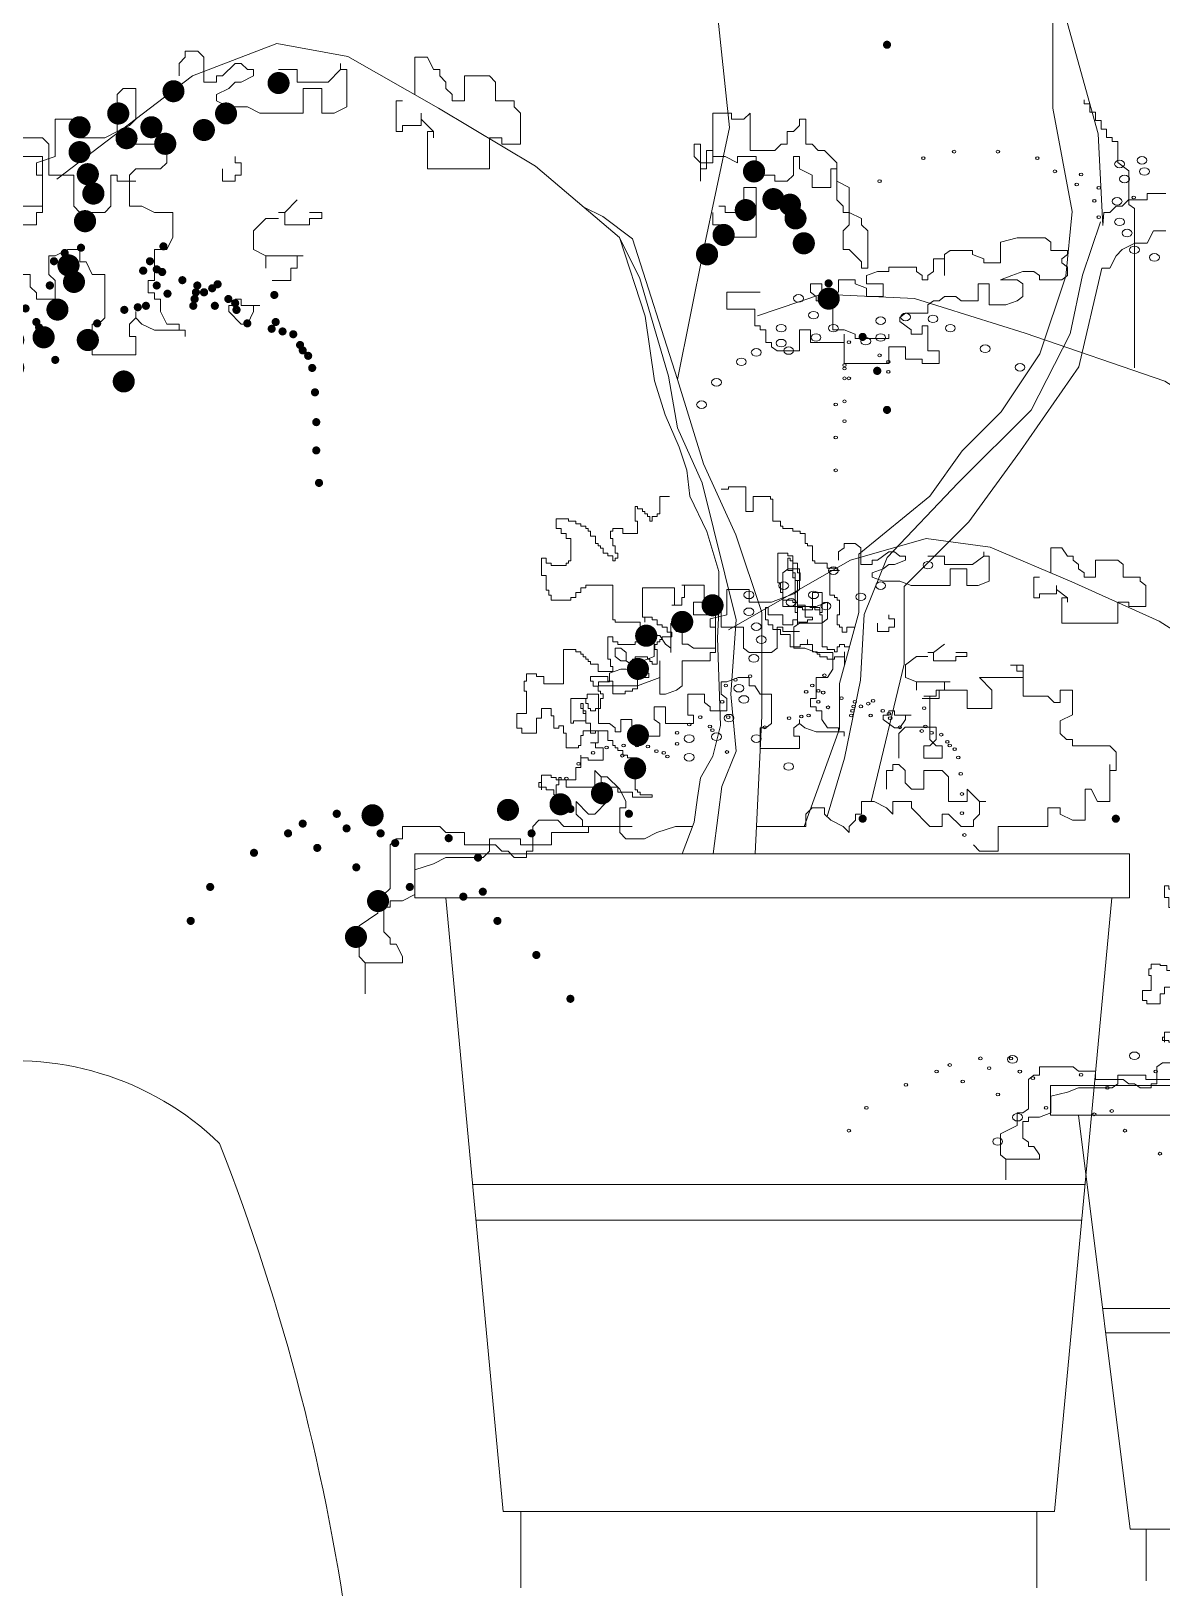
# Model space of a CAD drawing. Header units: millimetres. Extents: x 219.2 to 298.5, y 137.8 to 166.3.
# Drawn here: x 286.8976 to 287.1841, y 144.7613 to 145.1558 of the extents above; entities that cross this region are included whole.
import ezdxf

# ---------------------------------------------------------------- set-up
doc = ezdxf.new("R2010")
doc.units = ezdxf.units.MM
doc.layers.add('fach00', color=33, linetype='Continuous', lineweight=0)

# ---------------------------------------------------------------- blocks, each defined once
blk = doc.blocks.new('kids of the century')
at = {"layer": 'fach00'}
for centre, radius, start, end in [((227.3727, 125.70793), 0.07457, 45.949, 154.8082), ((226.914, 125.56127), 0.54841, 353.5488, 21.4161)]:
    blk.add_arc(centre, radius, start, end, dxfattribs=at)
blk = doc.blocks.new('Arbaplci')
for p, q in [((-0.2145, 0.3194), (0.2706, 0.3194)), ((-0.2118, 0.2911), (0.268, 0.2911)), ((-0.1762, 0.0605), (-0.1762, 0)), ((0.2324, 0.0605), (0.2324, 0))]:
    blk.add_line(p, q)
for points in [[(0.2847, 1.0786), (0.2808, 1.1512), (0.2552, 1.2434), (0.2655, 1.3509), (0.3013, 1.4225), (0.3986, 1.5249), (0.4447, 1.617), (0.4857, 1.6785), (0.5677, 1.8116), (0.583, 1.8423), (0.7111, 1.9242), (0.7674, 1.9498), (0.7981, 1.9856)], [(-0.1864, 1.4231), (-0.1864, 1.6097), (-0.1914, 1.6146), (-0.1914, 1.6539), (-0.2012, 1.6637), (-0.2012, 1.6883), (-0.2061, 1.6883), (-0.2061, 1.6932), (-0.211, 1.6932), (-0.211, 1.703), (-0.2159, 1.703), (-0.2159, 1.7129), (-0.2208, 1.7129), (-0.2208, 1.7227), (-0.2258, 1.7227), (-0.2258, 1.7325), (-0.2307, 1.7325), (-0.2307, 1.7374)], [(-0.5157, 1.5115), (-0.5451, 1.5115), (-0.5451, 1.4918), (-0.5206, 1.4918), (-0.5206, 1.4722), (-0.5157, 1.4722), (-0.5157, 1.4673), (-0.5108, 1.4673), (-0.5108, 1.4526), (-0.5058, 1.4526), (-0.5058, 1.4476), (-0.5009, 1.4427), (-0.4813, 1.4427), (-0.4813, 1.4673), (-0.4714, 1.4673), (-0.4714, 1.4526), (-0.442, 1.4526), (-0.442, 1.4624), (-0.442, 1.428), (-0.4026, 1.428), (-0.4026, 1.4476), (-0.3879, 1.4476), (-0.3879, 1.4329), (-0.3732, 1.4329), (-0.3732, 1.428), (-0.3584, 1.428), (-0.3584, 1.4427), (-0.3683, 1.4427), (-0.3683, 1.4722), (-0.3732, 1.4722), (-0.3732, 1.4624), (-0.383, 1.4624), (-0.383, 1.4673), (-0.3928, 1.4771), (-0.3928, 1.482), (-0.3879, 1.4869), (-0.3683, 1.4869), (-0.3683, 1.4968), (-0.3633, 1.5017), (-0.3584, 1.5017), (-0.3535, 1.5066), (-0.3437, 1.5066), (-0.3388, 1.5017), (-0.324, 1.5017), (-0.324, 1.5213), (-0.3142, 1.5213), (-0.3142, 1.4968), (-0.2995, 1.4968), (-0.2896, 1.5017), (-0.2847, 1.5066), (-0.2847, 1.5213), (-0.2896, 1.5262), (-0.3044, 1.5262), (-0.2945, 1.5311), (-0.2847, 1.536), (-0.2749, 1.536), (-0.27, 1.5311), (-0.27, 1.5262), (-0.2503, 1.5262), (-0.2454, 1.5311), (-0.2454, 1.541), (-0.2503, 1.5459), (-0.2503, 1.5508), (-0.2454, 1.5557), (-0.2454, 1.5606), (-0.2601, 1.5606), (-0.2601, 1.5704), (-0.2651, 1.5753), (-0.2896, 1.5753), (-0.3044, 1.5704), (-0.3044, 1.5459), (-0.3191, 1.5459), (-0.3191, 1.5508), (-0.3289, 1.5557), (-0.3289, 1.5606), (-0.3486, 1.5606), (-0.3535, 1.5557), (-0.3535, 1.5311), (-0.3535, 1.5508), (-0.3633, 1.5508), (-0.3633, 1.536), (-0.3683, 1.5311), (-0.3683, 1.5262), (-0.3732, 1.5262), (-0.3732, 1.5311), (-0.3781, 1.536), (-0.3781, 1.541), (-0.4026, 1.541), (-0.4026, 1.536), (-0.4125, 1.536), (-0.4223, 1.5311), (-0.4223, 1.5213), (-0.4076, 1.5213), (-0.4076, 1.5066), (-0.4223, 1.5066), (-0.4223, 1.5164), (-0.4321, 1.5213), (-0.4321, 1.5262), (-0.4469, 1.5262), (-0.4469, 1.5115), (-0.4616, 1.5115), (-0.4616, 1.5213), (-0.4714, 1.5213), (-0.4714, 1.5115), (-0.4665, 1.5066), (-0.4665, 1.5017), (-0.4616, 1.5017), (-0.4567, 1.4968), (-0.4518, 1.4968), (-0.4518, 1.4673), (-0.442, 1.4673), (-0.4321, 1.4624), (-0.4321, 1.4575), (-0.4026, 1.4575), (-0.4026, 1.4624)], [(0.0094, 0.5812), (0.0145, 0.6905), (0.0145, 0.7724), (-0.006, 0.8338), (-0.0316, 0.8901), (-0.0521, 0.9567), (-0.0316, 1.0591), (-0.0111, 1.1563), (-0.0213, 1.2536), (-0.0623, 1.3253), (-0.1596, 1.4072), (-0.2826, 1.4635), (-0.3799, 1.5044), (-0.4618, 1.5095), (-0.5182, 1.484)], [(0.048, 0.6029), (0.076, 0.6802), (0.076, 0.7161), (0.0913, 0.7724), (0.0913, 0.8185), (0.1477, 0.8645), (0.1733, 0.9004), (0.204, 0.9311), (0.2347, 0.9772), (0.2552, 1.0386), (0.2603, 1.0898), (0.245, 1.1717), (0.245, 1.2536), (0.245, 1.3201)], [(-0.5438, 1.1154), (-0.4362, 1.1973), (-0.3696, 1.2229), (-0.3133, 1.2126), (-0.2416, 1.1717), (-0.1648, 1.1256), (-0.0982, 1.0693), (-0.0778, 1.0068), (-0.0705, 0.9557), (-0.062, 0.9289), (-0.051, 0.9033), (-0.0449, 0.885), (-0.0425, 0.8643), (-0.0291, 0.8363), (-0.0194, 0.8047), (-0.0194, 0.773), (-0.0206, 0.7523), (-0.0181, 0.6829), (-0.0242, 0.6586), (-0.034, 0.6415), (-0.0364, 0.6257), (-0.0389, 0.6062), (-0.0486, 0.5812)], [(-0.4469, 1.1972), (-0.4469, 1.207), (-0.442, 1.2119), (-0.442, 1.2168), (-0.4321, 1.2168), (-0.4272, 1.2119), (-0.4272, 1.1923), (-0.4174, 1.1923), (-0.4174, 1.1972), (-0.4125, 1.1972), (-0.4026, 1.207), (-0.3977, 1.207), (-0.3928, 1.2021), (-0.3879, 1.2021), (-0.3879, 1.1972), (-0.3977, 1.1923), (-0.4026, 1.1923), (-0.4076, 1.1873), (-0.4174, 1.1824), (-0.4174, 1.1775), (-0.4076, 1.1726), (-0.3928, 1.1726), (-0.383, 1.1677), (-0.3486, 1.1677), (-0.3486, 1.1873), (-0.3339, 1.1873), (-0.3339, 1.1677), (-0.324, 1.1677), (-0.3142, 1.1726), (-0.3142, 1.2021), (-0.3191, 1.2021), (-0.3191, 1.207), (-0.3191, 1.2021), (-0.3289, 1.1923), (-0.3535, 1.1923), (-0.3535, 1.2021), (-0.3683, 1.2021)], [(-0.27, 1.1775), (-0.2749, 1.1775), (-0.2749, 1.153), (-0.27, 1.153), (-0.27, 1.1579), (-0.2552, 1.1579), (-0.2552, 1.1677), (-0.2552, 1.1628), (-0.2454, 1.153), (-0.2454, 1.1481), (-0.2454, 1.153), (-0.2503, 1.153), (-0.2503, 1.1235), (-0.2012, 1.1235), (-0.2012, 1.1481), (-0.1914, 1.1481), (-0.1914, 1.1431), (-0.1766, 1.1431), (-0.1766, 1.1677), (-0.1815, 1.1726), (-0.1815, 1.1775), (-0.1963, 1.1775), (-0.1963, 1.1923), (-0.2012, 1.1972), (-0.2208, 1.1972), (-0.2208, 1.1775), (-0.2307, 1.1775), (-0.2307, 1.1824), (-0.2356, 1.1873), (-0.2356, 1.1923), (-0.2405, 1.1972), (-0.2405, 1.2021), (-0.2454, 1.2021), (-0.2503, 1.2119), (-0.2601, 1.2119), (-0.2601, 1.1824)], [(0.2847, 1.0786), (0.2853, 1.0891), (0.2902, 1.0891), (0.2951, 1.094), (0.3, 1.094), (0.3049, 1.0989), (0.3197, 1.0989), (0.3197, 1.1039), (0.3344, 1.1039)], [(-0.6729, 1.0351), (-0.668, 1.0351), (-0.668, 1.04), (-0.6582, 1.04), (-0.6582, 1.0056), (-0.6483, 1.0056), (-0.6434, 1.0007), (-0.6434, 0.9958), (-0.6385, 0.9958), (-0.6385, 1.0105), (-0.6287, 1.0105), (-0.6287, 0.9909), (-0.6041, 0.9909), (-0.6041, 1.0056), (-0.609, 1.0105), (-0.609, 1.0253), (-0.5992, 1.0253), (-0.5992, 1.0056), (-0.5746, 1.0056), (-0.5746, 1.0154), (-0.5795, 1.0154), (-0.5795, 1.04), (-0.5648, 1.04), (-0.5648, 1.0302), (-0.5599, 1.0253), (-0.5599, 1.0204), (-0.5451, 1.0204), (-0.5451, 1.0351), (-0.5501, 1.04), (-0.5501, 1.0547), (-0.5451, 1.0547), (-0.5353, 1.0596), (-0.5255, 1.0596), (-0.5255, 1.0498), (-0.5206, 1.0498), (-0.5157, 1.04), (-0.5058, 1.04), (-0.5058, 1.0056), (-0.5108, 1.0007), (-0.5157, 1.0007), (-0.5157, 0.9762), (-0.4813, 0.9762), (-0.4813, 0.9909), (-0.4862, 0.9909), (-0.4862, 1.0007), (-0.4813, 1.0056), (-0.4813, 1.0105), (-0.4813, 1.0056), (-0.4764, 1.0007), (-0.4665, 0.9958), (-0.442, 0.9958), (-0.442, 0.9909), (-0.442, 0.9958), (-0.4469, 0.9958), (-0.4469, 1.0007), (-0.4567, 1.0007), (-0.4616, 1.0105), (-0.4616, 1.0204), (-0.4665, 1.0204), (-0.4665, 1.0253), (-0.4714, 1.0253), (-0.4714, 1.0351), (-0.4665, 1.0351), (-0.4665, 1.0596), (-0.4567, 1.0596), (-0.4518, 1.0695), (-0.4518, 1.0891), (-0.4665, 1.0891), (-0.4764, 1.094), (-0.4862, 1.094), (-0.4862, 1.1137), (-0.496, 1.1137), (-0.496, 1.1186), (-0.5009, 1.1186), (-0.5009, 1.094), (-0.5058, 1.0891), (-0.5255, 1.0891), (-0.5304, 1.094), (-0.5304, 1.1186), (-0.5501, 1.1186), (-0.5501, 1.1431), (-0.555, 1.1481), (-0.5746, 1.1481), (-0.5746, 1.1333), (-0.555, 1.1333), (-0.555, 1.094), (-0.5746, 1.094), (-0.5795, 1.0989), (-0.5845, 1.0989), (-0.5845, 1.1137), (-0.5894, 1.1137), (-0.5943, 1.1235), (-0.5943, 1.0891), (-0.5943, 1.094), (-0.5992, 1.0989), (-0.6041, 1.1088), (-0.609, 1.1088), (-0.609, 1.0842), (-0.6189, 1.0793), (-0.6287, 1.0695), (-0.6287, 1.0744), (-0.6336, 1.0793), (-0.6336, 1.0891), (-0.6385, 1.094), (-0.6434, 1.094), (-0.6434, 1.0842), (-0.6385, 1.0793), (-0.6336, 1.0793), (-0.6287, 1.0744), (-0.6287, 1.0646), (-0.6139, 1.0646), (-0.6139, 1.0596), (-0.6189, 1.0596), (-0.6238, 1.0646), (-0.6336, 1.0695), (-0.6385, 1.0695), (-0.6483, 1.0646), (-0.6483, 1.0547), (-0.6582, 1.0547), (-0.6582, 1.0498), (-0.6582, 1.0547), (-0.6582, 1.0498), (-0.6238, 1.0498), (-0.6041, 1.0596), (-0.6041, 1.0793), (-0.6041, 1.04), (-0.5992, 1.04), (-0.5894, 1.0449), (-0.5845, 1.0498), (-0.5845, 1.0793), (-0.5599, 1.0793), (-0.5599, 1.0891), (-0.555, 1.0891), (-0.555, 1.1186), (-0.5599, 1.1186), (-0.5599, 1.1284), (-0.5451, 1.1333), (-0.5451, 1.1628), (-0.5255, 1.1628), (-0.5255, 1.1481), (-0.5058, 1.1481), (-0.496, 1.153), (-0.496, 1.1824), (-0.4911, 1.1873), (-0.4813, 1.1873), (-0.4813, 1.1628), (-0.4862, 1.1579), (-0.496, 1.153), (-0.496, 1.1431), (-0.4665, 1.1431), (-0.4567, 1.1481), (-0.4567, 1.1284), (-0.4616, 1.1235), (-0.4813, 1.1235), (-0.4862, 1.1186), (-0.4862, 1.1137), (-0.4813, 1.1137)], [(-0.0341, 1.1137), (-0.0341, 1.1284), (-0.039, 1.1333), (-0.039, 1.1431), (-0.0341, 1.1431), (-0.0341, 1.1284), (-0.0243, 1.1284), (-0.0243, 1.1677), (-0.0095, 1.1677), (-0.0095, 1.1628), (0.0003, 1.1628), (0.0052, 1.1677), (0.0052, 1.1382), (0.0249, 1.1382), (0.0298, 1.1431), (0.0347, 1.1431), (0.0347, 1.153), (0.0396, 1.153), (0.0445, 1.1579), (0.0445, 1.1628), (0.0494, 1.1628), (0.0494, 1.1431), (0.0543, 1.1431), (0.0593, 1.1382), (0.0642, 1.1382), (0.074, 1.1284), (0.074, 1.1137), (0.0838, 1.1088), (0.0838, 1.0891), (0.0936, 1.0842), (0.0936, 1.0793), (0.0986, 1.0744), (0.0986, 1.0449), (0.0936, 1.0449), (0.0936, 1.0498), (0.0838, 1.0596), (0.0789, 1.0596), (0.0789, 1.0744), (0.0838, 1.0793), (0.0838, 1.0989), (0.0838, 1.0891), (0.0789, 1.0891), (0.0789, 1.094), (0.074, 1.0989), (0.074, 1.1235), (0.0691, 1.1235), (0.0691, 1.1088), (0.0543, 1.1088), (0.0543, 1.1186), (0.0445, 1.1235), (0.0445, 1.1333), (0.0396, 1.1333), (0.0396, 1.1186), (0.0347, 1.1137), (0.0249, 1.1137), (0.0249, 1.1186), (0.015, 1.1186), (0.015, 1.1235), (0.0101, 1.1235), (0.0101, 1.1333), (-0.0046, 1.1333), (-0.0046, 1.1284), (-0.0145, 1.1333), (-0.0243, 1.1333), (-0.0243, 1.1382), (-0.0292, 1.1382), (-0.0292, 1.1235), (-0.0341, 1.1235), (-0.0341, 1.1284)], [(0.2838, 1.0449), (0.2902, 1.0449), (0.2951, 1.0547), (0.3, 1.0596), (0.3099, 1.0646), (0.3197, 1.0646), (0.3246, 1.0744), (0.3344, 1.0744)], [(-0.4125, 1.1235), (-0.4125, 1.1137), (-0.4026, 1.1137), (-0.4026, 1.1186), (-0.3977, 1.1186), (-0.3977, 1.1284), (-0.4026, 1.1284), (-0.4026, 1.1333)], [(-0.3535, 1.0989), (-0.3633, 1.0891), (-0.3683, 1.0891), (-0.3633, 1.0891), (-0.3633, 1.0793), (-0.3437, 1.0793), (-0.3437, 1.0842), (-0.3339, 1.0842), (-0.3339, 1.0891), (-0.3437, 1.0891)], [(-0.0243, 1.0891), (-0.0243, 1.0793), (-0.0145, 1.0793), (-0.0145, 1.0744), (-0.0095, 1.0695), (0.0101, 1.0695), (0.0101, 1.1088), (0.0003, 1.1088), (0.0003, 1.0891), (-0.0145, 1.0891), (-0.0145, 1.094), (-0.0194, 1.094)], [(-0.0878, 1.0682), (-0.1113, 1.0859), (-0.1263, 1.0931)], [(-0.3683, 1.0842), (-0.3781, 1.0842), (-0.3879, 1.0744), (-0.3879, 1.0596), (-0.3781, 1.0547), (-0.3781, 1.0449), (-0.3781, 1.0547), (-0.3486, 1.0547), (-0.3535, 1.0547), (-0.3535, 1.0449), (-0.3584, 1.0449), (-0.3584, 1.0351), (-0.3732, 1.0351)], [(0.0662, 0.6107), (0.08, 0.6569), (0.0927, 0.7188), (0.0955, 0.7708), (0.1138, 0.8158), (0.1701, 0.8749), (0.2278, 0.9326), (0.2587, 0.993), (0.2686, 1.0395), (0.2827, 1.0817)], [(-0.0241, 0.5812), (-0.0199, 0.6119), (-0.0171, 0.6344), (-0.0058, 0.6625), (-0.01, 0.7075), (-0.0058, 0.7666), (-0.0326, 0.8749), (-0.0523, 0.9185), (-0.0593, 0.9593), (-0.0821, 1.0367), (-0.0982, 1.0693)], [(-0.0521, 0.9567), (-0.0878, 1.0682)], [(0.1012, 0.6225), (0.1272, 0.7314), (0.1272, 0.7929), (0.1784, 0.8441), (0.2194, 0.9004), (0.2655, 0.9669), (0.2838, 1.0449)], [(-0.383, 1.0154), (-0.3977, 1.0154), (-0.3977, 1.0204), (-0.4026, 1.0204), (-0.4026, 1.0154), (-0.4076, 1.0154), (-0.4076, 1.0105), (-0.3977, 1.0007), (-0.3928, 1.0007), (-0.3879, 1.0105), (-0.3879, 1.0154)], [(-0.0585, 0.864), (-0.0663, 0.864), (-0.0663, 0.8504), (-0.0683, 0.8504), (-0.0683, 0.8484), (-0.0722, 0.8484), (-0.0722, 0.8445), (-0.0741, 0.8445), (-0.0741, 0.8484), (-0.0761, 0.8484), (-0.0761, 0.8504), (-0.078, 0.8504), (-0.078, 0.8523), (-0.08, 0.8523), (-0.08, 0.8543), (-0.0839, 0.8543), (-0.0839, 0.8562), (-0.0858, 0.8562), (-0.0858, 0.8445), (-0.0839, 0.8445), (-0.0839, 0.8348), (-0.0956, 0.8348), (-0.0956, 0.8387), (-0.1034, 0.8387), (-0.1034, 0.8367), (-0.1054, 0.8367), (-0.1054, 0.8309), (-0.1034, 0.8309), (-0.1034, 0.825), (-0.1015, 0.825), (-0.1015, 0.8192), (-0.0995, 0.8192), (-0.0995, 0.8153), (-0.1015, 0.8153), (-0.1015, 0.8133), (-0.1034, 0.8133), (-0.1034, 0.8172), (-0.1073, 0.8172), (-0.1073, 0.8192), (-0.1112, 0.8192), (-0.1112, 0.8231), (-0.1132, 0.8231), (-0.1132, 0.825), (-0.1151, 0.825), (-0.1151, 0.827), (-0.1171, 0.827), (-0.1171, 0.8328), (-0.121, 0.8328), (-0.121, 0.8367), (-0.1229, 0.8367), (-0.1229, 0.8387), (-0.1249, 0.8387), (-0.1249, 0.8406), (-0.1288, 0.8406), (-0.1288, 0.8426), (-0.1327, 0.8426), (-0.1327, 0.8445), (-0.1385, 0.8445), (-0.1385, 0.8465), (-0.1483, 0.8465), (-0.1483, 0.8387), (-0.1444, 0.8387), (-0.1444, 0.8348), (-0.1405, 0.8348), (-0.1405, 0.8309), (-0.1366, 0.8309), (-0.1366, 0.8133), (-0.1385, 0.8133), (-0.1385, 0.8114), (-0.1405, 0.8114), (-0.1405, 0.8094), (-0.1522, 0.8094), (-0.1522, 0.8114), (-0.1561, 0.8114), (-0.1561, 0.8153), (-0.16, 0.8153), (-0.16, 0.8016), (-0.1561, 0.8016), (-0.1561, 0.7899), (-0.1541, 0.7899), (-0.1541, 0.786), (-0.1522, 0.786), (-0.1522, 0.7821), (-0.1366, 0.7821), (-0.1366, 0.7841), (-0.1327, 0.7841), (-0.1327, 0.788), (-0.1288, 0.788), (-0.1288, 0.7919), (-0.1249, 0.7919), (-0.1249, 0.7938), (-0.1034, 0.7938), (-0.1034, 0.7665), (-0.1015, 0.7665), (-0.1015, 0.7646), (-0.0819, 0.7646), (-0.0819, 0.7607), (-0.078, 0.7607), (-0.078, 0.7509), (-0.08, 0.7509), (-0.08, 0.749), (-0.0858, 0.749), (-0.0858, 0.747), (-0.0995, 0.747), (-0.0995, 0.749), (-0.1034, 0.749), (-0.1034, 0.7529), (-0.1073, 0.7529), (-0.1073, 0.7353), (-0.1054, 0.7353), (-0.1054, 0.7295), (-0.1034, 0.7295), (-0.1034, 0.7256), (-0.1151, 0.7256), (-0.1151, 0.7314), (-0.121, 0.7314), (-0.121, 0.7334), (-0.1229, 0.7334), (-0.1229, 0.7353), (-0.1249, 0.7353), (-0.1249, 0.7373), (-0.1268, 0.7373), (-0.1268, 0.7392), (-0.1288, 0.7392), (-0.1288, 0.7412), (-0.1327, 0.7412), (-0.1327, 0.7431), (-0.1424, 0.7431), (-0.1424, 0.7158), (-0.158, 0.7158), (-0.158, 0.7217), (-0.1639, 0.7217), (-0.1639, 0.7236), (-0.1717, 0.7236), (-0.1717, 0.7178), (-0.1737, 0.7178), (-0.1737, 0.71), (-0.1717, 0.71), (-0.1717, 0.6924), (-0.1795, 0.6924), (-0.1795, 0.6807), (-0.1756, 0.6807), (-0.1756, 0.6768), (-0.1639, 0.6768), (-0.1639, 0.6885), (-0.16, 0.6885), (-0.16, 0.6963), (-0.1522, 0.6963), (-0.1522, 0.6905), (-0.1502, 0.6905), (-0.1502, 0.6807), (-0.1463, 0.6807), (-0.1463, 0.6826), (-0.1424, 0.6826), (-0.1424, 0.6768), (-0.1405, 0.6768), (-0.1405, 0.6651), (-0.1307, 0.6651), (-0.1307, 0.667), (-0.1288, 0.667), (-0.1288, 0.6748), (-0.1268, 0.6748), (-0.1268, 0.6787), (-0.1073, 0.6787), (-0.1073, 0.6709), (-0.1034, 0.6709), (-0.1034, 0.667), (-0.1015, 0.667), (-0.1015, 0.6651), (-0.0995, 0.6651), (-0.0995, 0.6631), (-0.0956, 0.6631), (-0.0956, 0.6592), (-0.0917, 0.6592), (-0.0917, 0.6573), (-0.0858, 0.6573), (-0.0858, 0.6319), (-0.0839, 0.6319), (-0.0839, 0.63), (-0.0819, 0.63), (-0.0819, 0.628), (-0.0722, 0.628), (-0.0722, 0.6261), (-0.0878, 0.6261), (-0.0878, 0.63), (-0.0995, 0.63), (-0.0995, 0.6339), (-0.1405, 0.6339), (-0.1405, 0.6397), (-0.1444, 0.6397), (-0.1444, 0.6417), (-0.1463, 0.6417), (-0.1463, 0.6358), (-0.1483, 0.6358), (-0.1483, 0.6261), (-0.1444, 0.6261), (-0.1444, 0.628), (-0.1502, 0.628), (-0.1502, 0.6319), (-0.1561, 0.6319), (-0.1561, 0.6339), (-0.16, 0.6339), (-0.16, 0.6378), (-0.1619, 0.6378), (-0.1619, 0.6339), (-0.16, 0.6339), (-0.16, 0.6319), (-0.16, 0.6436), (-0.1522, 0.6436), (-0.1522, 0.6417), (-0.1483, 0.6417), (-0.1483, 0.6397), (-0.1327, 0.6397), (-0.1327, 0.6495), (-0.1288, 0.6495), (-0.1288, 0.6592), (-0.1288, 0.6573), (-0.1229, 0.6573), (-0.1229, 0.6553), (-0.1112, 0.6553), (-0.1112, 0.6651), (-0.1171, 0.6651), (-0.1171, 0.669), (-0.121, 0.669), (-0.1151, 0.669), (-0.1151, 0.6787), (-0.1171, 0.6787), (-0.1171, 0.6768), (-0.121, 0.6768), (-0.121, 0.6846), (-0.1249, 0.6846), (-0.1249, 0.6924), (-0.1268, 0.6924), (-0.1268, 0.6963), (-0.1288, 0.6963), (-0.1288, 0.7002), (-0.1268, 0.7002), (-0.1268, 0.6944), (-0.1249, 0.6944), (-0.1249, 0.6866), (-0.1346, 0.6866), (-0.1346, 0.6846), (-0.1366, 0.6846), (-0.1366, 0.7041), (-0.1249, 0.7041), (-0.1249, 0.7002), (-0.1229, 0.7002), (-0.1229, 0.6963), (-0.121, 0.6963), (-0.121, 0.6944), (-0.1171, 0.6944), (-0.1171, 0.6963), (-0.1132, 0.6963), (-0.1132, 0.7041), (-0.1112, 0.7041), (-0.1112, 0.708), (-0.1132, 0.708), (-0.1132, 0.71), (-0.1151, 0.71), (-0.1151, 0.7139), (-0.119, 0.7139), (-0.119, 0.7178), (-0.121, 0.7178), (-0.121, 0.7217), (-0.1073, 0.7217), (-0.1073, 0.7178), (-0.1034, 0.7178), (-0.1034, 0.708), (-0.0937, 0.708), (-0.0937, 0.71), (-0.0878, 0.71), (-0.0878, 0.7119), (-0.0839, 0.7119), (-0.0839, 0.7256), (-0.0878, 0.7256), (-0.0878, 0.7275), (-0.0898, 0.7275), (-0.0898, 0.7334), (-0.0878, 0.7334), (-0.0878, 0.7353), (-0.0858, 0.7353), (-0.0858, 0.7373), (-0.0761, 0.7373), (-0.0761, 0.7353), (-0.0741, 0.7353), (-0.0741, 0.7334), (-0.0722, 0.7334), (-0.0722, 0.7314), (-0.0683, 0.7314), (-0.0683, 0.7431), (-0.0702, 0.7431), (-0.0702, 0.747), (-0.0683, 0.747), (-0.0683, 0.749), (-0.0663, 0.749), (-0.0663, 0.7509), (-0.0644, 0.7509), (-0.0644, 0.7529), (-0.0566, 0.7529), (-0.0566, 0.7568), (-0.0605, 0.7568), (-0.0605, 0.7607), (-0.0644, 0.7607), (-0.0644, 0.7626), (-0.0683, 0.7626), (-0.0683, 0.7665), (-0.0722, 0.7665), (-0.0722, 0.7685), (-0.078, 0.7685), (-0.078, 0.7646), (-0.078, 0.7685), (-0.08, 0.7685), (-0.08, 0.7919), (-0.0546, 0.7919), (-0.0546, 0.7782), (-0.0566, 0.7782), (-0.0488, 0.7782), (-0.0488, 0.7841), (-0.0468, 0.7841), (-0.0468, 0.7938), (-0.0488, 0.7938), (-0.0312, 0.7938), (-0.0312, 0.7782), (-0.0234, 0.7782), (-0.0234, 0.7841), (-0.0254, 0.7841), (-0.0254, 0.786), (-0.0254, 0.7841), (-0.0234, 0.7841), (-0.0234, 0.7821), (-0.0215, 0.7821), (-0.0215, 0.7704), (-0.0195, 0.7704)], [(-0.0176, 0.8699), (-0.0117, 0.8699), (-0.0117, 0.8718), (0.002, 0.8718), (0.002, 0.8523), (0.0078, 0.8523), (0.0078, 0.864), (0.0215, 0.864), (0.0215, 0.8621), (0.0234, 0.8621), (0.0234, 0.8445), (0.0293, 0.8445), (0.0293, 0.8406), (0.0312, 0.8406), (0.0312, 0.8387), (0.039, 0.8387), (0.039, 0.8367), (0.0449, 0.8367), (0.0449, 0.8348), (0.0488, 0.8348), (0.0488, 0.827), (0.0507, 0.827), (0.0507, 0.825), (0.0546, 0.825), (0.0546, 0.8133), (0.0566, 0.8133), (0.0566, 0.8114), (0.0663, 0.8114), (0.0663, 0.8075), (0.0742, 0.8075), (0.0742, 0.8055), (0.0761, 0.8055), (0.0683, 0.8055), (0.0683, 0.786), (0.0722, 0.786), (0.0722, 0.7841), (0.0742, 0.7841), (0.0742, 0.7821), (0.0761, 0.7821), (0.0761, 0.7704), (0.0742, 0.7704), (0.0742, 0.7626), (0.0761, 0.7626), (0.0761, 0.7607), (0.0781, 0.7607), (0.0781, 0.7568), (0.082, 0.7568), (0.082, 0.7607), (0.0881, 0.7607)], [(0.0839, 0.7451), (0.08, 0.7451), (0.08, 0.747), (0.0761, 0.747), (0.0761, 0.7451), (0.0742, 0.7451), (0.0742, 0.7412), (0.0722, 0.7412), (0.0722, 0.7431), (0.0663, 0.7431), (0.0663, 0.7451), (0.0624, 0.7451), (0.0624, 0.7704), (0.0605, 0.7704), (0.0605, 0.7763), (0.0527, 0.7763), (0.0566, 0.7763), (0.0566, 0.7743), (0.0605, 0.7743), (0.0605, 0.7724), (0.0624, 0.7724), (0.0624, 0.788), (0.0546, 0.788), (0.0546, 0.7743), (0.0468, 0.7743), (0.0468, 0.7763), (0.0429, 0.7763), (0.0429, 0.7977), (0.0449, 0.7977), (0.0449, 0.8036), (0.0429, 0.8036), (0.0429, 0.8114), (0.039, 0.8114), (0.039, 0.8133), (0.0371, 0.8133), (0.0371, 0.8153), (0.0351, 0.8153), (0.0351, 0.8055), (0.039, 0.8055), (0.039, 0.8036), (0.041, 0.8036), (0.041, 0.7977), (0.0429, 0.7977), (0.0429, 0.7782), (0.0488, 0.7782), (0.0488, 0.7685), (0.0546, 0.7685), (0.0546, 0.7665), (0.0507, 0.7665), (0.0507, 0.7646), (0.0429, 0.7646), (0.0429, 0.7626), (0.0429, 0.7724), (0.041, 0.7724), (0.041, 0.7997), (0.039, 0.7997), (0.039, 0.8172), (0.0351, 0.8172), (0.0351, 0.8192), (0.0273, 0.8192), (0.0273, 0.7958), (0.0293, 0.7958), (0.0293, 0.788), (0.0312, 0.788), (0.0312, 0.7821), (0.039, 0.7821), (0.039, 0.7802), (0.0429, 0.7802), (0.0429, 0.7665), (0.039, 0.7665), (0.039, 0.7626), (0.0312, 0.7626), (0.0312, 0.7704), (0.0195, 0.7704), (0.0195, 0.7763), (0.0176, 0.7763), (0.0176, 0.7665), (0.0195, 0.7665), (0.0195, 0.7626), (0.0234, 0.7626), (0.0234, 0.7587), (0.0293, 0.7587), (0.0293, 0.7548), (0.0371, 0.7548), (0.0371, 0.7451), (0.0449, 0.7451), (0.0449, 0.747), (0.0507, 0.747), (0.0507, 0.7509), (0.0507, 0.747), (0.0546, 0.747), (0.0546, 0.7412), (0.0585, 0.7412), (0.0585, 0.7392), (0.0605, 0.7392), (0.0605, 0.7373), (0.0663, 0.7373), (0.0663, 0.7353), (0.0722, 0.7353), (0.0722, 0.7373), (0.08, 0.7373), (0.08, 0.7412), (0.08, 0.7309)], [(0.1231, 0.6569), (0.1231, 0.6766), (0.128, 0.6815), (0.1526, 0.6815), (0.1526, 0.6717), (0.1477, 0.6667), (0.1428, 0.6667), (0.1428, 0.6569), (0.1575, 0.6569), (0.1575, 0.6667), (0.1526, 0.6667), (0.1477, 0.6717), (0.1477, 0.706), (0.1428, 0.706), (0.1526, 0.706), (0.1526, 0.7109), (0.1772, 0.7109), (0.1772, 0.6962), (0.1968, 0.6962), (0.1968, 0.7109), (0.187, 0.7208), (0.2214, 0.7208), (0.2214, 0.7257), (0.2165, 0.7257), (0.2165, 0.7306), (0.2116, 0.7306), (0.2214, 0.7306), (0.2214, 0.706), (0.2411, 0.706), (0.246, 0.7011), (0.2509, 0.7011), (0.2509, 0.7109), (0.2607, 0.7109), (0.2607, 0.6913), (0.2509, 0.6864), (0.2509, 0.6766), (0.2558, 0.6717), (0.2607, 0.6717), (0.2607, 0.6667), (0.2902, 0.6667), (0.2951, 0.6618), (0.2951, 0.6471), (0.2902, 0.6471), (0.2902, 0.652), (0.2902, 0.6225), (0.2804, 0.6225), (0.2755, 0.6324), (0.2705, 0.6324), (0.2705, 0.6078), (0.2607, 0.6078), (0.2509, 0.6127), (0.2509, 0.6176), (0.2411, 0.6176), (0.2411, 0.6029), (0.2018, 0.6029), (0.2018, 0.5832), (0.187, 0.5832), (0.1821, 0.5882)], [(-0.0402, 0.6029), (-0.0538, 0.6029), (-0.0685, 0.598), (-0.0783, 0.5931), (-0.0931, 0.5931), (-0.098, 0.598), (-0.098, 0.6176), (-0.0931, 0.6176), (-0.0931, 0.6225), (-0.098, 0.6324), (-0.1078, 0.6422), (-0.1127, 0.6422), (-0.1127, 0.6373), (-0.1127, 0.6422), (-0.1176, 0.6471), (-0.1176, 0.6324), (-0.1127, 0.6324), (-0.1127, 0.6275), (-0.1078, 0.6275), (-0.1078, 0.6225), (-0.1176, 0.6127), (-0.1226, 0.6127), (-0.1324, 0.6225), (-0.1324, 0.6127), (-0.1275, 0.6078), (-0.1275, 0.6029), (-0.1226, 0.6029), (-0.1422, 0.6029), (-0.1471, 0.6078), (-0.1619, 0.6078), (-0.1668, 0.6029), (-0.1668, 0.5832), (-0.1717, 0.5832), (-0.1717, 0.5783), (-0.1815, 0.5783), (-0.1864, 0.5832), (-0.1914, 0.5832), (-0.1963, 0.5882), (-0.2208, 0.5882), (-0.2208, 0.598), (-0.2356, 0.598), (-0.2405, 0.6029), (-0.27, 0.6029), (-0.27, 0.5931), (-0.2749, 0.5931), (-0.2798, 0.5882), (-0.2798, 0.5538), (-0.2847, 0.5489), (-0.2896, 0.5489), (-0.2896, 0.5341), (-0.3044, 0.5243), (-0.3044, 0.4998), (-0.2995, 0.4948), (-0.2995, 0.4703), (-0.2995, 0.4948), (-0.27, 0.4948), (-0.27, 0.4998), (-0.2749, 0.5096), (-0.2798, 0.5096), (-0.2798, 0.5145), (-0.2847, 0.5194), (-0.2847, 0.539), (-0.2798, 0.539), (-0.2798, 0.544), (-0.27, 0.544), (-0.2601, 0.5489), (-0.2601, 0.5685), (-0.2454, 0.5734), (-0.2356, 0.5783), (-0.2061, 0.5783), (-0.2012, 0.5832), (-0.2012, 0.5931), (-0.1766, 0.5931), (-0.1766, 0.5882), (-0.152, 0.5882), (-0.152, 0.598), (-0.1226, 0.598), (-0.1226, 0.6029), (-0.0882, 0.6029)], [(0.1133, 0.6324), (0.1133, 0.6471), (0.1182, 0.6471), (0.1182, 0.652), (0.1231, 0.652), (0.128, 0.6471), (0.128, 0.6373), (0.133, 0.6324), (0.1428, 0.6324), (0.1428, 0.6471), (0.1575, 0.6471), (0.1624, 0.6422), (0.1624, 0.6225), (0.1772, 0.6225), (0.1772, 0.6324), (0.187, 0.6225), (0.1919, 0.6225), (0.187, 0.6225), (0.187, 0.6127), (0.1821, 0.6078), (0.1821, 0.6029), (0.1723, 0.6029), (0.1624, 0.6127), (0.1575, 0.6127), (0.1575, 0.6029), (0.1477, 0.6029), (0.133, 0.6176), (0.133, 0.6225), (0.1182, 0.6225), (0.1182, 0.6127), (0.1133, 0.6176), (0.1035, 0.6225), (0.0936, 0.6225), (0.0936, 0.6127), (0.0887, 0.6127), (0.0887, 0.6078), (0.0838, 0.6029), (0.0838, 0.598), (0.0789, 0.6029), (0.0691, 0.6078), (0.0642, 0.6127), (0.0642, 0.6176), (0.0543, 0.6176), (0.0494, 0.6127), (0.0494, 0.6029), (0.0104, 0.6029)], [(0.2918, 0.5463), (0.2464, 0.0605), (-0.1902, 0.0605), (-0.2357, 0.5463)]]:
    blk.add_lwpolyline(points)
for points, const_width in [([(-0.3468, 1.6765, 1), (-0.3436, 1.6765, 1)], 0.00321), ([(-0.3082, 1.6765, 1), (-0.305, 1.6765, 1)], 0.00321), ([(-0.3738, 1.6688, 1), (-0.3706, 1.6688, 1)], 0.00321), ([(-0.2735, 1.6688, 1), (-0.2703, 1.6688, 1)], 0.00321), ([(-0.2039, 1.662, 1), (-0.1952, 1.662, 1)], 0.00875), ([(-0.1842, 1.6663, 1), (-0.1755, 1.6663, 1)], 0.00875), ([(-0.2581, 1.6534, 1), (-0.2549, 1.6534, 1)], 0.00321), ([(-0.235, 1.6496, 1), (-0.2318, 1.6496, 1)], 0.00321), ([(-0.1996, 1.6444, 1), (-0.1908, 1.6444, 1)], 0.00875), ([(-0.1821, 1.6532, 1), (-0.1733, 1.6532, 1)], 0.00875), ([(-0.4123, 1.6419, 1), (-0.4091, 1.6419, 1)], 0.00321), ([(-0.2388, 1.638, 1), (-0.2356, 1.638, 1)], 0.00321), ([(-0.2195, 1.6341, 1), (-0.2163, 1.6341, 1)], 0.00321), ([(-0.2234, 1.6187, 1), (-0.2202, 1.6187, 1)], 0.00321), ([(-0.2061, 1.6182, 1), (-0.1974, 1.6182, 1)], 0.00875), ([(-0.1887, 1.6226, 1), (-0.1855, 1.6226, 1)], 0.00321), ([(-0.1887, 1.6226, 1), (-0.1855, 1.6226, 1)], 0.00321), ([(-0.2195, 1.5995, 1), (-0.2163, 1.5995, 1)], 0.00321), ([(-0.2039, 1.5941, 1), (-0.1952, 1.5941, 1)], 0.00875), ([(-0.1974, 1.581, 1), (-0.1886, 1.581, 1)], 0.00875), ([(-0.1908, 1.5613, 1), (-0.1821, 1.5613, 1)], 0.00875), ([(-0.1733, 1.5525, 1), (-0.1645, 1.5525, 1)], 0.00875), ([(-0.4864, 1.5044, 1), (-0.4776, 1.5044, 1)], 0.00875), ([(-0.4732, 1.4847, 1), (-0.4645, 1.4847, 1)], 0.00875), ([(-0.4141, 1.4782, 1), (-0.4054, 1.4782, 1)], 0.00875), ([(-0.3922, 1.4825, 1), (-0.3835, 1.4825, 1)], 0.00875), ([(-0.3681, 1.4803, 1), (-0.3594, 1.4803, 1)], 0.00875), ([(-0.5017, 1.4694, 1), (-0.4929, 1.4694, 1)], 0.00875), ([(-0.471, 1.4585, 1), (-0.4623, 1.4585, 1)], 0.00875), ([(-0.4557, 1.4694, 1), (-0.447, 1.4694, 1)], 0.00875), ([(-0.4141, 1.4585, 1), (-0.4054, 1.4585, 1)], 0.00875), ([(-0.3528, 1.4694, 1), (-0.3441, 1.4694, 1)], 0.00875), ([(-0.5017, 1.4519, 1), (-0.4929, 1.4519, 1)], 0.00875), ([(-0.4393, 1.453, 1), (-0.4361, 1.453, 1)], 0.00321), ([(-0.4272, 1.4541, 1), (-0.4185, 1.4541, 1)], 0.00875), ([(-0.5236, 1.441, 1), (-0.5148, 1.441, 1)], 0.00875), ([(-0.4951, 1.4431, 1), (-0.4864, 1.4431, 1)], 0.00875), ([(-0.3222, 1.4453, 1), (-0.3134, 1.4453, 1)], 0.00875), ([(-0.5367, 1.43, 1), (-0.528, 1.43, 1)], 0.00875), ([(-0.4123, 1.4376, 1), (-0.4091, 1.4376, 1)], 0.00321), ([(-0.4046, 1.4299, 1), (-0.4014, 1.4299, 1)], 0.00321), ([(-0.2915, 1.4235, 1), (-0.2828, 1.4235, 1)], 0.00875), ([(-0.4432, 1.426, 1), (-0.44, 1.426, 1)], 0.00321), ([(-0.4432, 1.4222, 1), (-0.44, 1.4222, 1)], 0.00321), ([(-0.4046, 1.4183, 1), (-0.4014, 1.4183, 1)], 0.00321), ([(-0.5586, 1.4059, 1), (-0.5498, 1.4059, 1)], 0.00875), ([(-0.4432, 1.4106, 1), (-0.44, 1.4106, 1)], 0.00321), ([(-0.4393, 1.4106, 1), (-0.4361, 1.4106, 1)], 0.00321), ([(-0.5717, 1.3797, 1), (-0.563, 1.3797, 1)], 0.00875), ([(-0.4509, 1.3798, 1), (-0.4477, 1.3798, 1)], 0.00321), ([(-0.4432, 1.3836, 1), (-0.44, 1.3836, 1)], 0.00321), ([(-0.4432, 1.3605, 1), (-0.44, 1.3605, 1)], 0.00321), ([(-0.4509, 1.3412, 1), (-0.4477, 1.3412, 1)], 0.00321), ([(-0.4509, 1.3027, 1), (-0.4477, 1.3027, 1)], 0.00321), ([(0.1121, 1.2218, 1), (0.1153, 1.2218, 1)], 0.00321), ([(-0.3725, 1.1915, 1), (-0.3638, 1.1915, 1)], 0.00875), ([(-0.4557, 1.185, 1), (-0.447, 1.185, 1)], 0.00875), ([(-0.4995, 1.1674, 1), (-0.4907, 1.1674, 1)], 0.00875), ([(-0.4141, 1.1674, 1), (-0.4054, 1.1674, 1)], 0.00875), ([(-0.5301, 1.1565, 1), (-0.5214, 1.1565, 1)], 0.00875), ([(-0.4732, 1.1565, 1), (-0.4645, 1.1565, 1)], 0.00875), ([(-0.4316, 1.1543, 1), (-0.4229, 1.1543, 1)], 0.00875), ([(-0.4929, 1.1478, 1), (-0.4842, 1.1478, 1)], 0.00875), ([(-0.4623, 1.1434, 1), (-0.4535, 1.1434, 1)], 0.00875), ([(-0.5301, 1.1368, 1), (-0.5214, 1.1368, 1)], 0.00875), ([(-0.5236, 1.1193, 1), (-0.5148, 1.1193, 1)], 0.00875), ([(0.004, 1.1215, 1), (0.0128, 1.1215, 1)], 0.00875), ([(-0.5192, 1.104, 1), (-0.5104, 1.104, 1)], 0.00875), ([(-0.0025, 1.0909, 1), (0.0062, 1.0909, 1)], 0.00875), ([(0.0194, 1.0996, 1), (0.0281, 1.0996, 1)], 0.00875), ([(0.0325, 1.0952, 1), (0.0412, 1.0952, 1)], 0.00875), ([(-0.5258, 1.0821, 1), (-0.517, 1.0821, 1)], 0.00875), ([(0.0369, 1.0843, 1), (0.0456, 1.0843, 1)], 0.00875), ([(-0.0201, 1.0712, 1), (-0.0113, 1.0712, 1)], 0.00875), ([(0.0434, 1.0646, 1), (0.0522, 1.0646, 1)], 0.00875), ([(-0.5391, 1.0569, 1), (-0.5359, 1.0569, 1)], 0.00321), ([(-0.5262, 1.0611, 1), (-0.523, 1.0611, 1)], 0.00321), ([(-0.4609, 1.0622, 1), (-0.4577, 1.0622, 1)], 0.00321), ([(-0.0332, 1.0559, 1), (-0.0244, 1.0559, 1)], 0.00875), ([(-0.5476, 1.0504, 1), (-0.5444, 1.0504, 1)], 0.00321), ([(-0.5389, 1.0471, 1), (-0.5301, 1.0471, 1)], 0.00875), ([(-0.4716, 1.0504, 1), (-0.4684, 1.0504, 1)], 0.00321), ([(-0.5345, 1.034, 1), (-0.5258, 1.034, 1)], 0.00875), ([(-0.477, 1.0429, 1), (-0.4737, 1.0429, 1)], 0.00321), ([(-0.4662, 1.044, 1), (-0.463, 1.044, 1)], 0.00321), ([(-0.462, 1.0419, 1), (-0.4587, 1.0419, 1)], 0.00321), ([(-0.4459, 1.0354, 1), (-0.4427, 1.0354, 1)], 0.00321), ([(-0.418, 1.0322, 1), (-0.4148, 1.0322, 1)], 0.00321), ([(0.0658, 1.0329, 1), (0.069, 1.0329, 1)], 0.00321), ([(-0.5509, 1.0312, 1), (-0.5476, 1.0312, 1)], 0.00321), ([(-0.4662, 1.0312, 1), (-0.463, 1.0312, 1)], 0.00321), ([(-0.4577, 1.0247, 1), (-0.4545, 1.0247, 1)], 0.00321), ([(-0.4363, 1.0205, 1), (-0.433, 1.0205, 1)], 0.00321), ([(-0.4352, 1.0258, 1), (-0.432, 1.0258, 1)], 0.00321), ([(-0.4341, 1.0312, 1), (-0.4309, 1.0312, 1)], 0.00321), ([(-0.4288, 1.0258, 1), (-0.4255, 1.0258, 1)], 0.00321), ([(-0.4223, 1.029, 1), (-0.4191, 1.029, 1)], 0.00321), ([(-0.4095, 1.0205, 1), (-0.4063, 1.0205, 1)], 0.00321), ([(-0.3731, 1.0237, 1), (-0.3699, 1.0237, 1)], 0.00321), ([(0.0631, 1.0208, 1), (0.0719, 1.0208, 1)], 0.00875), ([(-0.5701, 1.013, 1), (-0.5669, 1.013, 1)], 0.00321), ([(-0.5476, 1.0121, 1), (-0.5389, 1.0121, 1)], 0.00875), ([(-0.5455, 1.013, 1), (-0.5423, 1.013, 1)], 0.00321), ([(-0.4919, 1.0119, 1), (-0.4887, 1.0119, 1)], 0.00321), ([(-0.4812, 1.014, 1), (-0.478, 1.014, 1)], 0.00321), ([(-0.4748, 1.0151, 1), (-0.4716, 1.0151, 1)], 0.00321), ([(-0.4373, 1.0151, 1), (-0.4341, 1.0151, 1)], 0.00321), ([(-0.4202, 1.0151, 1), (-0.417, 1.0151, 1)], 0.00321), ([(-0.4041, 1.0172, 1), (-0.4009, 1.0172, 1)], 0.00321), ([(-0.4031, 1.0119, 1), (-0.3998, 1.0119, 1)], 0.00321), ([(-0.5798, 1.0044, 1), (-0.5766, 1.0044, 1)], 0.00321), ([(-0.5616, 1.0023, 1), (-0.5584, 1.0023, 1)], 0.00321), ([(-0.5586, 0.9902, 1), (-0.5498, 0.9902, 1)], 0.00875), ([(-0.5594, 0.998, 1), (-0.5562, 0.998, 1)], 0.00321), ([(-0.5134, 1.0012, 1), (-0.5102, 1.0012, 1)], 0.00321), ([(-0.3945, 1.0012, 1), (-0.3913, 1.0012, 1)], 0.00321), ([(-0.3752, 0.9969, 1), (-0.372, 0.9969, 1)], 0.00321), ([(-0.372, 1.0023, 1), (-0.3688, 1.0023, 1)], 0.00321), ([(-0.5905, 0.9948, 1), (-0.5873, 0.9948, 1)], 0.00321), ([(-0.5827, 0.988, 1), (-0.5739, 0.988, 1)], 0.00875), ([(-0.5236, 0.988, 1), (-0.5148, 0.988, 1)], 0.00875), ([(-0.3666, 0.9948, 1), (-0.3634, 0.9948, 1)], 0.00321), ([(-0.3581, 0.9926, 1), (-0.3549, 0.9926, 1)], 0.00321), ([(-0.3527, 0.9841, 1), (-0.3495, 0.9841, 1)], 0.00321), ([(0.0928, 0.9905, 1), (0.096, 0.9905, 1)], 0.00321), ([(-0.6644, 0.9712, 1), (-0.6612, 0.9712, 1)], 0.00321), ([(-0.6526, 0.9776, 1), (-0.6494, 0.9776, 1)], 0.00321), ([(-0.6376, 0.9798, 1), (-0.6344, 0.9798, 1)], 0.00321), ([(-0.6258, 0.9798, 1), (-0.6226, 0.9798, 1)], 0.00321), ([(-0.6162, 0.9787, 1), (-0.613, 0.9787, 1)], 0.00321), ([(-0.6087, 0.9734, 1), (-0.6055, 0.9734, 1)], 0.00321), ([(-0.6023, 0.9712, 1), (-0.599, 0.9712, 1)], 0.00321), ([(-0.5905, 0.9819, 1), (-0.5873, 0.9819, 1)], 0.00321), ([(-0.5827, 0.9661, 1), (-0.5739, 0.9661, 1)], 0.00875), ([(-0.5466, 0.9723, 1), (-0.5434, 0.9723, 1)], 0.00321), ([(-0.3506, 0.9798, 1), (-0.3474, 0.9798, 1)], 0.00321), ([(-0.3463, 0.9755, 1), (-0.3431, 0.9755, 1)], 0.00321), ([(-0.6772, 0.9584, 1), (-0.674, 0.9584, 1)], 0.00321), ([(-0.6387, 0.968, 1), (-0.6355, 0.968, 1)], 0.00321), ([(-0.599, 0.9669, 1), (-0.5958, 0.9669, 1)], 0.00321), ([(-0.4951, 0.9552, 1), (-0.4864, 0.9552, 1)], 0.00875), ([(-0.3431, 0.9659, 1), (-0.3399, 0.9659, 1)], 0.00321), ([(0.1043, 0.9636, 1), (0.1076, 0.9636, 1)], 0.00321), ([(-0.3409, 0.9466, 1), (-0.3377, 0.9466, 1)], 0.00321), ([(-0.6879, 0.9412, 1), (-0.6847, 0.9412, 1)], 0.00321), ([(-0.3399, 0.923, 1), (-0.3367, 0.923, 1)], 0.00321), ([(0.1121, 0.9327, 1), (0.1153, 0.9327, 1)], 0.00321), ([(-0.3399, 0.9006, 1), (-0.3367, 0.9006, 1)], 0.00321), ([(-0.3377, 0.8749, 1), (-0.3345, 0.8749, 1)], 0.00321), ([(-0.0288, 0.778, 1), (-0.0201, 0.778, 1)], 0.00875), ([(-0.0529, 0.7648, 1), (-0.0441, 0.7648, 1)], 0.00875), ([(-0.0814, 0.7539, 1), (-0.0726, 0.7539, 1)], 0.00875), ([(-0.0879, 0.7276, 1), (-0.0792, 0.7276, 1)], 0.00875), ([(-0.0879, 0.6751, 1), (-0.0792, 0.6751, 1)], 0.00875), ([(-0.0901, 0.6489, 1), (-0.0814, 0.6489, 1)], 0.00875), ([(-0.1492, 0.6204, 1), (-0.1405, 0.6204, 1)], 0.00875), ([(-0.1164, 0.6292, 1), (-0.1076, 0.6292, 1)], 0.00875), ([(-0.2981, 0.6117, 1), (-0.2893, 0.6117, 1)], 0.00875), ([(-0.1908, 0.616, 1), (-0.1821, 0.616, 1)], 0.00875), ([(-0.1386, 0.6167, 1), (-0.1354, 0.6167, 1)], 0.00321), ([(-0.3506, 0.6051, 1), (-0.3474, 0.6051, 1)], 0.00321), ([(-0.3237, 0.6129, 1), (-0.3204, 0.6129, 1)], 0.00321), ([(-0.3159, 0.6013, 1), (-0.3127, 0.6013, 1)], 0.00321), ([(-0.2967, 0.6129, 1), (-0.2935, 0.6129, 1)], 0.00321), ([(-0.0923, 0.6129, 1), (-0.0891, 0.6129, 1)], 0.00321), ([(0.0928, 0.609, 1), (0.096, 0.609, 1)], 0.00321), ([(0.2933, 0.609, 1), (0.2965, 0.609, 1)], 0.00321), ([(-0.3622, 0.5974, 1), (-0.359, 0.5974, 1)], 0.00321), ([(-0.289, 0.5974, 1), (-0.2857, 0.5974, 1)], 0.00321), ([(-0.2774, 0.5897, 1), (-0.2742, 0.5897, 1)], 0.00321), ([(-0.235, 0.5936, 1), (-0.2318, 0.5936, 1)], 0.00321), ([(-0.1694, 0.5974, 1), (-0.1662, 0.5974, 1)], 0.00321), ([(-0.3892, 0.582, 1), (-0.386, 0.582, 1)], 0.00321), ([(-0.3391, 0.5859, 1), (-0.3359, 0.5859, 1)], 0.00321), ([(-0.2118, 0.5782, 1), (-0.2086, 0.5782, 1)], 0.00321), ([(-0.3082, 0.5705, 1), (-0.305, 0.5705, 1)], 0.00321), ([(-0.4239, 0.555, 1), (-0.4207, 0.555, 1)], 0.00321), ([(-0.2658, 0.555, 1), (-0.2626, 0.555, 1)], 0.00321), ([(-0.2937, 0.5438, 1), (-0.285, 0.5438, 1)], 0.00875), ([(-0.2234, 0.5473, 1), (-0.2202, 0.5473, 1)], 0.00321), ([(-0.208, 0.5512, 1), (-0.2048, 0.5512, 1)], 0.00321), ([(-0.4393, 0.5281, 1), (-0.4361, 0.5281, 1)], 0.00321), ([(-0.1964, 0.5281, 1), (-0.1932, 0.5281, 1)], 0.00321), ([(-0.1964, 0.5281, 1), (-0.1932, 0.5281, 1)], 0.00321), ([(-0.3112, 0.5154, 1), (-0.3025, 0.5154, 1)], 0.00875), ([(-0.1656, 0.5011, 1), (-0.1624, 0.5011, 1)], 0.00321), ([(-0.1386, 0.4664, 1), (-0.1354, 0.4664, 1)], 0.00321)]:
    blk.add_lwpolyline(points, format="xyb", close=True, dxfattribs=dict(const_width=const_width))
blk.add_lwpolyline([(-0.2602, 0.5463), (-0.2602, 0.5812), (0.3058, 0.5812), (0.3058, 0.5463)], close=True)

msp = doc.modelspace()

# ---------------------------------------------------------------- block references
at = {"layer": 'fach00'}
for p, xscale, yscale, zscale in [((287.0781, 144.76133), 0.3200000000000001, 0.3200000000000001, 0.3200000000000001), ((287.23089, 144.7631), 0.288, 0.216, 0.288)]:
    msp.add_blockref('Arbaplci', p, dxfattribs=dict(at, xscale=xscale, yscale=yscale, zscale=zscale))
msp.add_blockref('kids of the century', (59.5208, 19.11239), dxfattribs=at)

doc.saveas('drawing.dxf')
